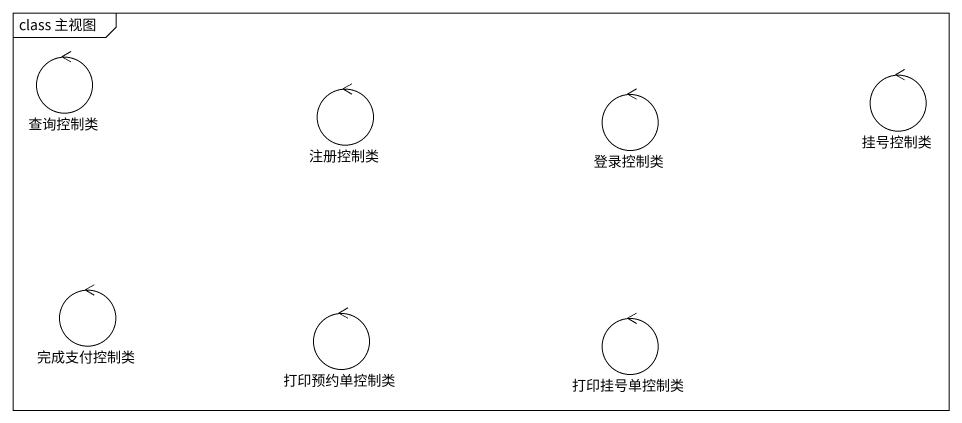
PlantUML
@startuml
mainframe class 主视图
control 查询控制类
control 注册控制类
control 挂号控制类
control 登录控制类
control 完成支付控制类
control 打印预约单控制类
control 打印挂号单控制类
@enduml
